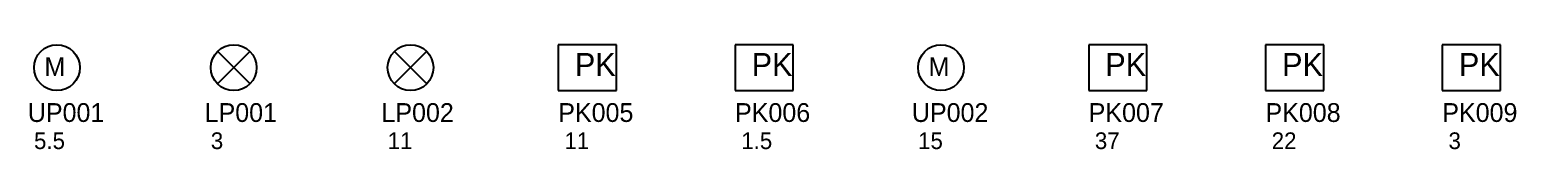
# Model space of a CAD drawing. Extents: x 100 to 17900, y 100 to 10914.
# Drawn here: x 6824 to 8253, y 3807 to 3907 of the extents above; entities that cross this region are included whole.
import ezdxf

# ---------------------------------------------------------------- set-up
doc = ezdxf.new("R2010")
doc.units = 0

msp = doc.modelspace()

# ---------------------------------------------------------------- linework, layer by layer
at = {"color": 2}
for p, q in [((7388, 3907), (7332, 3907)), ((7332, 3907), (7332, 3863)), ((7388, 3863), (7388, 3907)), ((7558, 3907), (7502, 3907)), ((7502, 3907), (7502, 3863)), ((7558, 3863), (7558, 3907)), ((7898, 3907), (7842, 3907)), ((7842, 3907), (7842, 3863)), ((7898, 3863), (7898, 3907)), ((8068, 3907), (8012, 3907)), ((8012, 3907), (8012, 3863)), ((8068, 3863), (8068, 3907)), ((8238, 3907), (8182, 3907)), ((8182, 3907), (8182, 3863)), ((8238, 3863), (8238, 3907)), ((7005, 3870), (7035, 3900)), ((7005, 3900), (7035, 3870)), ((7175, 3870), (7205, 3900)), ((7175, 3900), (7205, 3870)), ((7332, 3863), (7388, 3863)), ((7502, 3863), (7558, 3863)), ((7842, 3863), (7898, 3863)), ((8012, 3863), (8068, 3863)), ((8182, 3863), (8238, 3863))]:
    msp.add_line(p, q, dxfattribs=at)
for centre in [(6850, 3885), (7020, 3885), (7190, 3885), (7700, 3885)]:
    msp.add_circle(centre, 22, dxfattribs=at)

# ---------------------------------------------------------------- texts
for s, height, p in [('M', 18, (6838, 3877)), ('PK', 22, (7348, 3877)), ('PK', 22, (7518, 3877)), ('M', 18, (7688, 3877)), ('PK', 22, (7858, 3877)), ('PK', 22, (8028, 3877)), ('PK', 22, (8198, 3877)), ('UP001', 18, (6822, 3833)), ('LP001', 18, (6992, 3833)), ('LP002', 18, (7162, 3833)), ('PK005', 18, (7332, 3833)), ('PK006', 18, (7502, 3833)), ('UP002', 18, (7672, 3833)), ('PK007', 18, (7842, 3833)), ('PK008', 18, (8012, 3833)), ('PK009', 18, (8182, 3833)), ('5.5', 16, (6828, 3807)), ('3', 16, (6998, 3807)), ('11', 16, (7168, 3807)), ('11', 16, (7338, 3807)), ('1.5', 16, (7508, 3807)), ('15', 16, (7678, 3807)), ('37', 16, (7848, 3807)), ('22', 16, (8018, 3807)), ('3', 16, (8188, 3807))]:
    msp.add_text(s, height=height, dxfattribs=at).set_placement(p)

doc.saveas('drawing.dxf')
